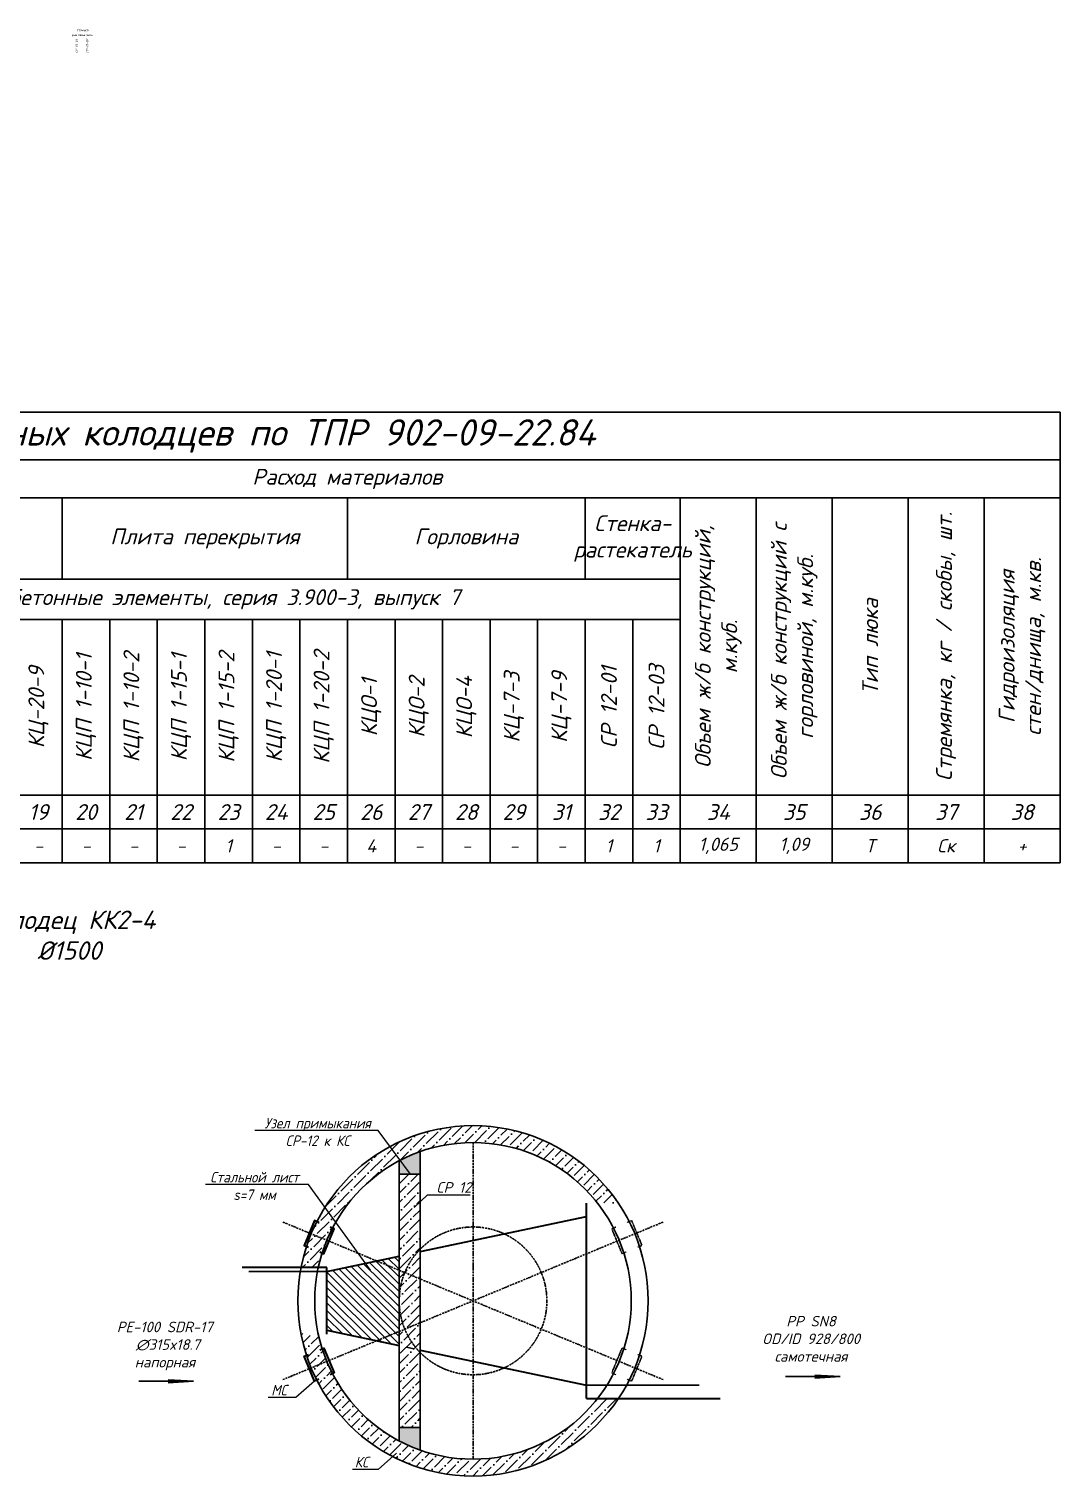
# Model space of a CAD drawing. Header units: millimetres. Extents: x 41890028 to 44740435, y 21258419 to 23626306.
# Drawn here: x 42640202 to 42737943, y 22037436 to 22174547 of the extents above; entities that cross this region are included whole.
import ezdxf
from ezdxf import colors
from ezdxf.entities.mleader import LeaderData, LeaderLine
from ezdxf.math import Vec2, Vec3

# ---------------------------------------------------------------- set-up
doc = ezdxf.new("R2010")
doc.units = ezdxf.units.MM
doc.linetypes.add('ACAD_ISO10W100', pattern=[18.5, 12, -3, 0.5, -3])
doc.linetypes.add('DASHED', pattern=[0.75, 0.5, -0.25])
doc.layers.add('ВК_К1_текст', color=34, linetype='Continuous')
doc.styles.add('note', font='isocpeur.ttf', dxfattribs={"width": 0.9, "oblique": 15})
doc.styles.get("Standard").update_dxf_attribs({"font": 'isocpeui.ttf'})

# ---------------------------------------------------------------- blocks, each defined once
blk = doc.blocks.new('_None')
blk = doc.blocks.new('*T797')
at = {"color": 0, "linetype": 'ByBlock', "lineweight": -2, "transparency": 16777216}
for p, q in [((0, 0), (197388, 0)), ((0, 0), (0, -42695)), ((197388, 0), (197388, -42695)), ((0, -4533), (197388, -4533)), ((4685, -4533), (4685, -42695)), ((12692, -4533), (12692, -42695)), ((18198, -4533), (18198, -42695)), ((26205, -4533), (26205, -42695)), ((32211, -4533), (32211, -42695)), ((38218, -4533), (38218, -42695)), ((44224, -4533), (44224, -42695)), ((50231, -4533), (50231, -42695)), ((56237, -4533), (56237, -42695)), ((62244, -4533), (62244, -42695)), ((62244, -8133), (197388, -8133)), ((75764, -8133), (75764, -15833)), ((102803, -8133), (102803, -15833)), ((129842, -8133), (129842, -15833)), ((152375, -8133), (152375, -15833)), ((161388, -8133), (161388, -42695)), ((168588, -8133), (168588, -42695)), ((175788, -8133), (175788, -42695)), ((182988, -8133), (182988, -42695)), ((190188, -8133), (190188, -42695)), ((62244, -15833), (161388, -15833)), ((62244, -19649), (161388, -19649)), ((66751, -19649), (66751, -42695)), ((71257, -19649), (71257, -42695)), ((75764, -19649), (75764, -42695)), ((80270, -19649), (80270, -42695)), ((84777, -19649), (84777, -42695)), ((89283, -19649), (89283, -42695)), ((93790, -19649), (93790, -42695)), ((98296, -19649), (98296, -42695)), ((102803, -19649), (102803, -42695)), ((107310, -19649), (107310, -42695)), ((111816, -19649), (111816, -42695)), ((116323, -19649), (116323, -42695)), ((120829, -19649), (120829, -42695)), ((125336, -19649), (125336, -42695)), ((129842, -19649), (129842, -42695)), ((134349, -19649), (134349, -42695)), ((138856, -19649), (138856, -42695)), ((143362, -19649), (143362, -42695)), ((147869, -19649), (147869, -42695)), ((152375, -19649), (152375, -42695)), ((156882, -19649), (156882, -42695)), ((0, -36295), (197388, -36295)), ((0, -39495), (197388, -39495)), ((0, -42695), (197388, -42695))]:
    blk.add_line(p, q, dxfattribs=at)
at = {"color": 0, "transparency": 16777216, "attachment_point": 5}
for s, insert, char_height, width in [('Таблица привязки канализационных колодцев по ТПР 902-09-22.84', (98694, -2267), 2500, 196188.36), ('Расход материалов', (129816, -6333), 1500, 133944.35), ('Стенка- растекатель', (156882, -11983), 1500, 7813.12), ('Днище', (69004, -11983), 1500, 12319.68), ('Рабочая часть', (89283, -11983), 1500, 25839.37), ('Плита перекрытия', (116323, -11983), 1500, 25839.37), ('Горловина', (141109, -11983), 1500, 21332.81), ('Сборные железобетонные элементы, серия 3.900-3, выпуск 7', (111816, -17741), 1500, 97944.35), ('1', (2342, -37895), 1500, 3484.96), ('2', (8688, -37895), 1500, 6806.56), ('3', (15445, -37895), 1500, 4306.56), ('4', (22201, -37895), 1500, 6806.56), ('5', (29208, -37895), 1500, 4806.56), ('6', (35214, -37895), 1500, 4806.56), ('7', (41221, -37895), 1500, 4806.56), ('8', (47228, -37895), 1500, 4806.56), ('9', (53234, -37895), 1500, 4806.56), ('10', (59241, -37895), 1500, 4806.56), ('11', (64497, -37895), 1500, 3306.56), ('12', (69004, -37895), 1500, 3306.56), ('13', (73510, -37895), 1500, 3306.56), ('14', (78017, -37895), 1500, 3306.56), ('15', (82524, -37895), 1500, 3306.56), ('16', (87030, -37895), 1500, 3306.56), ('17', (91537, -37895), 1500, 3306.56), ('18', (96043, -37895), 1500, 3306.56), ('19', (100550, -37895), 1500, 3306.56), ('20', (105056, -37895), 1500, 3306.56), ('21', (109563, -37895), 1500, 3306.56), ('22', (114069, -37895), 1500, 3306.56), ('23', (118576, -37895), 1500, 3306.56), ('24', (123083, -37895), 1500, 3306.56), ('25', (127589, -37895), 1500, 3306.56), ('26', (132096, -37895), 1500, 3306.56), ('27', (136602, -37895), 1500, 3306.56), ('28', (141109, -37895), 1500, 3306.56), ('29', (145615, -37895), 1500, 3306.56), ('31', (150122, -37895), 1500, 3306.56), ('32', (154629, -37895), 1500, 3306.56), ('33', (159135, -37895), 1500, 3306.56), ('34', (164988, -37895), 1500, 6000), ('35', (172188, -37895), 1500, 6000), ('36', (179388, -37895), 1500, 6000), ('37', (186588, -37895), 1500, 6000), ('38', (193788, -37895), 1500, 6000), ('1', (2342, -41095), 1250, 3484.96), ('КК2-4', (8688, -41095), 1250, 6806.56), ('сух.', (15445, -41095), 1250, 4306.56), ('2960', (29208, -41095), 1250, 4806.56), ('1500', (35214, -41095), 1250, 4806.56), ('1500', (41221, -41095), 1250, 4806.56), ('1050', (47228, -41095), 1250, 4806.56), ('575', (53234, -41095), 1250, 4806.56), ('1.62', (59241, -41095), 1250, 4806.56), ('1', (69004, -41095), 1250, 3306.56), ('1', (87030, -41095), 1250, 3306.56), ('1', (91537, -41095), 1250, 3306.56), ('1', (118576, -41095), 1250, 3306.56), ('4', (132096, -41095), 1250, 3306.56), ('1', (154629, -41095), 1250, 3306.56), ('1', (159135, -41095), 1250, 3306.56), ('1,065', (164988, -41095), 1250, 6000), ('1,09', (172188, -41095), 1250, 6000), ('Т', (179388, -41095), 1250, 6000), ('Ск', (186588, -41095), 1250, 6000), ('+', (193788, -41095), 1250, 6000), ('-', (22201, -41095), 1250, 6806.56), ('-', (64497, -41095), 1250, 3306.56), ('-', (73510, -41095), 1250, 3306.56), ('-', (78017, -41095), 1250, 3306.56), ('-', (82524, -41095), 1250, 3306.56), ('-', (96043, -41095), 1250, 3306.56), ('-', (100550, -41095), 1250, 3306.56), ('-', (105056, -41095), 1250, 3306.56), ('-', (109563, -41095), 1250, 3306.56), ('-', (114069, -41095), 1250, 3306.56), ('-', (123083, -41095), 1250, 3306.56), ('-', (127589, -41095), 1250, 3306.56), ('-', (136602, -41095), 1250, 3306.56), ('-', (141109, -41095), 1250, 3306.56), ('-', (145615, -41095), 1250, 3306.56), ('-', (150122, -41095), 1250, 3306.56)]:
    blk.add_mtext(s, dxfattribs=dict(at, insert=insert, char_height=char_height, width=width))
at = {"color": 0, "transparency": 16777216, "char_height": 1500, "attachment_point": 5, "rotation": 90}
for s, insert, width in [('Высота рабочей части Нр, мм', (41221, -20414), 30561.95), ('Объем бетона на лоток, м.куб.', (59241, -20414), 30561.95), ('Полная глубина колодца по профилю Н, м', (29208, -20414), 30561.95), ('Высота горловины hг, мм', (53234, -20414), 30561.95), ('Диаметр колодца Дк, мм', (35214, -20414), 30561.95), ('Стремянка, кг / скобы, шт.', (186588, -22214), 26961.95), ('№ колодца по плану', (8688, -20414), 30561.95), ('Объем ж/б конструкций, м.куб.', (164988, -22214), 26961.95), ('Объем ж/б конструкций с  горловиной, м.куб.', (172188, -22214), 26961.95), ('Грунтовые условия', (15445, -20414), 30561.95), ('Глубина лотка, мм', (47228, -20414), 30561.95), ('Марка колодца', (22201, -20414), 30561.95), ('Гидроизоляция стен/днища, м.кв.', (193788, -22214), 26961.95), ('№ п/п', (2342, -20414), 30561.95), ('Тип люка', (179388, -22214), 26961.95), ('КЦП 1-10-1', (105056, -27972), 15446.32), ('КЦП 1-10-2', (109563, -27972), 15446.32), ('КЦП 1-15-1', (114069, -27972), 15446.32), ('КЦП 1-15-2', (118576, -27972), 15446.32), ('КЦП 1-20-1', (123083, -27972), 15446.32), ('КЦП 1-20-2', (127589, -27972), 15446.32), ('КЦД-10', (64497, -27972), 15446.32), ('КЦД-15', (69004, -27972), 15446.32), ('КЦД-20', (73510, -27972), 15446.32), ('КЦ-10-6', (78017, -27972), 15446.32), ('КЦ-10-9', (82524, -27972), 15446.32), ('КЦ-15-6', (87030, -27972), 15446.32), ('КЦ-15-9', (91537, -27972), 15446.32), ('КЦ-20-6', (96043, -27972), 15446.32), ('КЦ-20-9', (100550, -27972), 15446.32), ('КЦ-7-3', (145615, -27972), 15446.32), ('КЦ-7-9', (150122, -27972), 15446.32), ('{\\C256;СР 12-01}', (154629, -27972), 15446.32), ('{\\C256;СР 12-03}', (159135, -27972), 15446.32), ('КЦО-1', (132096, -27972), 15446.32), ('КЦО-2', (136602, -27972), 15446.32), ('КЦО-4', (141109, -27972), 15446.32)]:
    blk.add_mtext(s, dxfattribs=dict(at, insert=insert, width=width))

msp = doc.modelspace()

# ---------------------------------------------------------------- hatches: boundary and pattern name
h = msp.add_hatch()
h.set_pattern_fill('ANSI36', color=256, scale=200)
h.set_pattern_definition([(45, (-809520722.15, -416629262.6), (336.75960454, 1234.78521665), [1587.5, -317.5, 0, -317.5])])
h.paths.add_polyline_path([(42694098.035, 22063296.119), (42696074.751, 22063296.119, 0.669159405), (42665999.12, 22057186.119), (42667631.988, 22057186.119, -0.6355744465)])
h.paths.add_polyline_path([(42696074.751, 22044776.119), (42694098.035, 22044776.119, -0.6355744465), (42667631.988, 22050886.119), (42665999.12, 22050886.119, 0.669159405)])
h = msp.add_hatch(color=256)
h.dxf.hatch_style = 1
h.paths.add_polyline_path([(42677297.509, 22066036.119), (42677297.509, 22068178.255, 0.0364364149), (42675297.509, 22067302.619), (42675297.509, 22066036.119)])
h.paths.add_polyline_path([(42677297.509, 22042036.119), (42675297.509, 22042036.119), (42675297.509, 22040769.62, 0.0364364149), (42677297.509, 22039893.984)])
h = msp.add_hatch()
h.set_pattern_fill('ANSI36', color=256, scale=200)
h.set_pattern_definition([(45, (-809439336.2, -416769118.66), (336.75960454, 1234.78521665), [1587.5, -317.5, 0, -317.5])])
h.paths.add_polyline_path([(42677297.509, 22066036.119), (42675297.509, 22066036.119), (42675297.509, 22054036.119), (42677297.509, 22054036.119)])
h.paths.add_polyline_path([(42677297.509, 22054036.119), (42675297.509, 22054036.119), (42675297.509, 22042036.119), (42677297.509, 22042036.119)])
h = msp.add_hatch()
h.set_pattern_fill('ANSI31', color=256, scale=160, angle=90)
h.set_pattern_definition([(135, (-809520722.15, -416629262.6), (-359.21024484, -359.21024484), [])])
h.paths.add_polyline_path([(42675297.509, 22058273.247), (42668426.793, 22056816.119), (42668426.793, 22054036.119), (42675297.509, 22054036.119)])
h.paths.add_polyline_path([(42675297.509, 22054036.119), (42668426.793, 22054036.119), (42668426.793, 22051256.119), (42675297.509, 22049798.992)])
h = msp.add_hatch()
h.set_pattern_fill('ANSI31', color=256, scale=1.066667)
h.set_pattern_definition([(45, (41226360.59925, 17057742.29777), (-0.0942809041582, 0.0942809041582), [])])
h.paths.add_polyline_path([(42655793.167, 22046413.241), (42653387.241, 22046413.241), (42653387.241, 22046269.13)])
h.paths.add_polyline_path([(42653387.241, 22046557.352), (42653387.241, 22046413.241), (42655793.167, 22046413.241)])
h = msp.add_hatch()
h.set_pattern_fill('ANSI31', color=256, scale=1.066667)
h.set_pattern_definition([(45, (41287655.45597, 17058190.67083), (-0.0942809041582, 0.0942809041582), [])])
h.paths.add_polyline_path([(42717088.024, 22046861.615), (42714682.097, 22046861.615), (42714682.097, 22046717.504)])
h.paths.add_polyline_path([(42714682.097, 22047005.726), (42714682.097, 22046861.615), (42717088.024, 22046861.615)])

# ---------------------------------------------------------------- linework, layer by layer
for p, q in [((42677297.509, 22039893.984), (42677297.509, 22068178.255)), ((42675297.509, 22040769.62), (42675297.509, 22067302.619)), ((42677297.509, 22066036.119), (42675297.509, 22066036.119)), ((42650608.713, 22046413.241), (42655793.167, 22046413.241)), ((42655793.167, 22046413.241), (42653387.241, 22046557.352)), ((42655793.167, 22046413.241), (42653387.241, 22046269.13)), ((42711903.57, 22046861.615), (42717088.024, 22046861.615)), ((42717088.024, 22046861.615), (42714682.097, 22047005.726)), ((42717088.024, 22046861.615), (42714682.097, 22046717.504)), ((42677297.509, 22042036.119), (42675297.509, 22042036.119))]:
    msp.add_line(p, q)
at = {"color": 1, "linetype": 'ACAD_ISO10W100', "ltscale": 15}
msp.add_line((42682297.509, 22069036.119), (42682297.509, 22039036.119), dxfattribs=at)
at = {"lineweight": 30}
for p, q in [((42693040.379, 22044776.119), (42693040.379, 22063296.119)), ((42668426.793, 22057186.119), (42660404.383, 22057186.119)), ((42668426.793, 22050886.119), (42668426.793, 22057186.119)), ((42693040.379, 22044776.119), (42705734.783, 22044776.119))]:
    msp.add_line(p, q, dxfattribs=at)
at = {"color": 8, "linetype": 'ACAD_ISO10W100', "ltscale": 15}
for p, q in [((42664281.858, 22061498.446), (42700313.16, 22046573.793)), ((42700313.16, 22061498.446), (42664281.858, 22046573.793))]:
    msp.add_line(p, q, dxfattribs=at)
at = {"linetype": 'DASHED', "ltscale": 100}
for p, q in [((42668426.793, 22056816.119), (42661051.407, 22056816.119)), ((42693040.379, 22046036.119), (42703764.625, 22046036.119))]:
    msp.add_line(p, q, dxfattribs=at)
at = {"lineweight": 30}
for points in [[(42667691.032, 22061470.75), (42667263.056, 22061648.024), (42666284.116, 22059284.654), (42666712.092, 22059107.38)], [(42677297.509, 22058697.403), (42693040.379, 22062036.119)], [(42667775.112, 22058667.063), (42668168.762, 22058504.008), (42669147.702, 22060867.378), (42668754.052, 22061030.433)], [(42668426.793, 22056816.119), (42675297.509, 22058273.247)], [(42668426.793, 22051256.119), (42675297.509, 22049798.992)], [(42667691.032, 22046601.488), (42667263.056, 22046424.215), (42666284.116, 22048787.585), (42666712.092, 22048964.859)], [(42667775.112, 22049405.176), (42668168.762, 22049568.231), (42669147.702, 22047204.861), (42668754.052, 22047041.806)], [(42677297.509, 22049374.836), (42693040.379, 22046036.119)]]:
    msp.add_lwpolyline(points, dxfattribs=at)
at = {"linetype": 'DASHED', "ltscale": 100}
for points in [[(42696903.986, 22061470.75), (42697331.963, 22061648.024), (42698310.903, 22059284.654), (42697882.926, 22059107.38)], [(42696819.906, 22058667.063), (42696426.257, 22058504.008), (42695447.317, 22060867.378), (42695840.966, 22061030.433)], [(42696819.906, 22049405.176), (42696426.257, 22049568.231), (42695447.317, 22047204.861), (42695840.966, 22047041.806)], [(42696903.986, 22046601.488), (42697331.963, 22046424.215), (42698310.903, 22048787.585), (42697882.926, 22048964.859)]]:
    msp.add_lwpolyline(points, dxfattribs=at)
msp.add_lwpolyline([(42675970.172, 22049656.335), (42676711.07, 22049499.207)])
for radius in [16600, 15000]:
    msp.add_circle((42682297.509, 22054036.119), radius)
at = {"color": 8, "linetype": 'ACAD_ISO10W100', "ltscale": 15}
msp.add_circle((42682297.509, 22054036.119), 7000, dxfattribs=at)

# ---------------------------------------------------------------- block references
msp.add_blockref('*T797', (42540554.995, 22138246.499))

# ---------------------------------------------------------------- texts
at = {"linetype": 'ByBlock'}
for s, p in [('растекатель', (42644267.357, 22173881.897)), ('Стенка ', (42644711.11, 22174306.509))]:
    msp.add_text(s, height=240, dxfattribs=at).set_placement(p)
for s, p in [('CР-10-01', (42644842.272, 22172271.452)), ('CР-10-02', (42645842.272, 22172271.452))]:
    msp.add_text(s, height=220, rotation=90, dxfattribs=at).set_placement(p)
for s, insert, char_height, width, attachment_point in [('Колодец КК2-4\\P%%C1500', (42644032.382, 22088683.168), 1750, 20962.79396, 5), ('\\pi4.1953e+006;PE-100 SDR-17\\P\\pi4.1971e+006;∅315x18.7\\P\\pi4.197e+006;напорная', (38453233.733, 22052060.694), 1000, 8400000, 1), ('PP SN8\\POD/ID 928/800\\Pсамотечная', (42714338.38, 22050443.774), 1000, 11452.41739, 5)]:
    msp.add_mtext(s, dxfattribs=dict(insert=insert, char_height=char_height, width=width, attachment_point=attachment_point))

# ---------------------------------------------------------------- leaders
at = {"layer": 'ВК_К1_текст', "color": 0, "linetype": 'Continuous'}
ml = msp.add_multileader_mtext('Standard', dxfattribs=at)
ml.set_content('Узел примыкания\\PСР-12 к КС', style='note')
ml.set_leader_properties(lineweight=15)
ml.set_arrow_properties(name='NONE')
ml.build(insert=Vec2(0, 0))
ml.multileader.update_dxf_attribs({"text_left_attachment_type": 6, "text_right_attachment_type": 6, "dogleg_length": 0.1, "arrow_head_size": 1000, "scale": 20})
ctx = ml.context
ctx.base_point, ctx.scale, ctx.char_height, ctx.arrow_head_size, ctx.landing_gap_size, ctx.plane_origin = Vec3(42661892.163, 22070174.381), 20, 1000, 1000, 800, Vec3(42635709.451, 21499358.118)
ctx.left_attachment, ctx.right_attachment, ctx.text_align_type = 6, 6, 1
notes = []
notes.append((ctx, [(1, (1, 1, 0), (42673295.112, 22070174.381), (-1, 0), 40, [(0, [(42676370.924, 22066044.345)], 0, [])])]))
ctx.mtext.insert, ctx.mtext.alignment, ctx.mtext.flow_direction = Vec3(42667573.637, 22071374.381), 2, 5
ml = msp.add_multileader_mtext('Standard', dxfattribs=at)
ml.set_content('Стальной лист\\Ps=7 мм', style='note')
ml.set_leader_properties(lineweight=15)
ml.set_arrow_properties(name='NONE')
ml.build(insert=Vec2(0, 0))
ml.multileader.update_dxf_attribs({"text_left_attachment_type": 6, "text_right_attachment_type": 6, "dogleg_length": 0.1, "arrow_head_size": 1000, "scale": 20})
ctx = ml.context
ctx.base_point, ctx.scale, ctx.char_height, ctx.arrow_head_size, ctx.landing_gap_size, ctx.plane_origin = Vec3(42656512.042, 22065055.497), 20, 1000, 1000, 800, Vec3(42631903.108, 21490243.303)
ctx.left_attachment, ctx.right_attachment, ctx.text_align_type = 6, 6, 1
notes.append((ctx, [(1, (1, 1, 0), (42666699.991, 22065055.497), (-1, 0), 40, [(0, [(42672564.581, 22056929.53)], 0, [])])]))
ctx.mtext.insert, ctx.mtext.alignment, ctx.mtext.flow_direction = Vec3(42661586.017, 22066255.497), 2, 5
ml = msp.add_multileader_mtext('Standard', dxfattribs=at)
ml.set_content('{\\fISOCPEUR|b0|i1|c204|p34;\\Q0;\\W1;СР 12}', style='note')
ml.set_leader_properties(lineweight=15)
ml.set_arrow_properties(name='NONE')
ml.build(insert=Vec2(0, 0))
ml.multileader.update_dxf_attribs({"text_left_attachment_type": 6, "text_right_attachment_type": 6, "dogleg_length": 0.1, "arrow_head_size": 1000, "scale": 20})
ctx = ml.context
ctx.base_point, ctx.scale, ctx.char_height, ctx.arrow_head_size, ctx.landing_gap_size, ctx.plane_origin = Vec3(42678010.624, 22064085.487), 20, 1000, 1000, 800, Vec3(42653525.032, 21492337.981)
ctx.left_attachment, ctx.right_attachment, ctx.text_align_type = 6, 6, 1
notes.append((ctx, [(0, (1, 1, 0), (42677970.624, 22064085.487), (1, 0), 40, [(0, [(42676705.487, 22062875.939)], 0, [])])]))
ctx.mtext.insert, ctx.mtext.alignment, ctx.mtext.flow_direction = Vec3(42680487.897, 22065285.487), 2, 5
ml = msp.add_multileader_mtext('Standard', dxfattribs=at)
ml.set_content('МС', style='note')
ml.set_leader_properties(lineweight=15)
ml.set_arrow_properties(name='NONE')
ml.build(insert=Vec2(0, 0))
ml.multileader.update_dxf_attribs({"text_left_attachment_type": 6, "text_right_attachment_type": 6, "dogleg_length": 0.1, "arrow_head_size": 1000, "scale": 20})
ctx = ml.context
ctx.base_point, ctx.scale, ctx.char_height, ctx.arrow_head_size, ctx.landing_gap_size, ctx.plane_origin = Vec3(42662348.422, 22044877.53), 20, 1000, 1000, 800, Vec3(42627930.71, 21474061.268)
ctx.left_attachment, ctx.right_attachment, ctx.text_align_type = 6, 6, 1
notes.append((ctx, [(1, (1, 1, 0), (42665516.371, 22044877.53), (-1, 0), 40, [(0, [(42667263.056, 22046424.215)], 0, [])])]))
ctx.mtext.insert, ctx.mtext.alignment, ctx.mtext.flow_direction = Vec3(42663912.397, 22046077.53), 2, 5
ml = msp.add_multileader_mtext('Standard', dxfattribs=at)
ml.set_content('КС', style='note')
ml.set_leader_properties(lineweight=15)
ml.set_arrow_properties(name='NONE')
ml.build(insert=Vec2(0, 0))
ml.multileader.update_dxf_attribs({"text_left_attachment_type": 6, "text_right_attachment_type": 6, "dogleg_length": 0.1, "arrow_head_size": 1000, "scale": 20})
ctx = ml.context
ctx.base_point, ctx.scale, ctx.char_height, ctx.arrow_head_size, ctx.landing_gap_size, ctx.plane_origin = Vec3(42670217.163, 22038061.266), 20, 1000, 1000, 800, Vec3(42635709.451, 21467245.004)
ctx.left_attachment, ctx.right_attachment, ctx.text_align_type = 6, 6, 1
notes.append((ctx, [(1, (1, 1, 0), (42673295.112, 22038061.266), (-1, 0), 40, [(0, [(42675041.796, 22039607.951)], 0, [])])]))
ctx.mtext.insert, ctx.mtext.alignment, ctx.mtext.flow_direction = Vec3(42671736.137, 22039261.266), 2, 5
for ctx, leaders in notes:
    for number, flags, end, landing, length, lines in leaders:
        leader = LeaderData()
        leader.index, (leader.has_last_leader_line, leader.has_dogleg_vector, leader.attachment_direction) = number, flags
        leader.last_leader_point, leader.dogleg_vector, leader.dogleg_length = Vec3(end), Vec3(landing), length
        for number, points, colour, breaks in lines:
            line = LeaderLine()
            line.index, line.vertices, line.color, line.breaks = number, Vec3.list(points), colors.encode_raw_color(colour), breaks
            leader.lines.append(line)
        ctx.leaders.append(leader)

doc.saveas('drawing.dxf')
